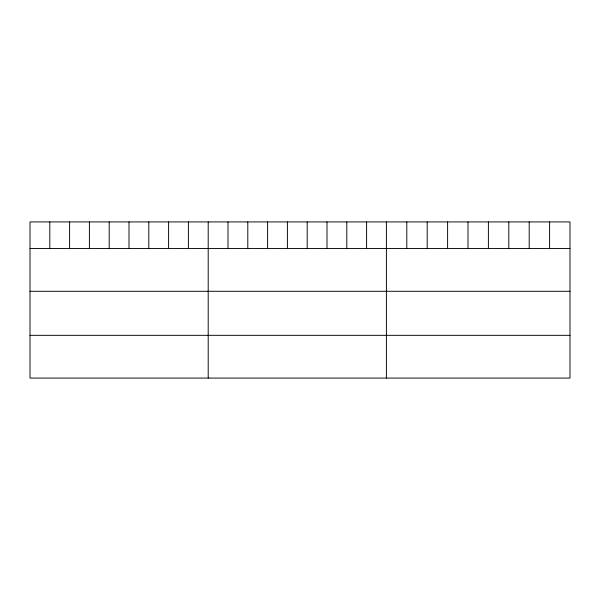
<?xml version="1.0" encoding="UTF-8"?>
<svg xmlns="http://www.w3.org/2000/svg" width="600" height="600" viewBox="0 0 600 600"><rect width="100%" height="100%" fill="white"/><g stroke="black" fill="none" stroke-linecap="round" stroke-linejoin="round"><path stroke-width="0.9" d="M570 248.542L570 378.075L30 378.075L30 221.925L570 221.925L570 248.542L30 248.542M30 291.285L570 291.285M30 335.325L570 335.325M549.6 221.925L549.6 248.542M529.2 221.925L529.2 248.542M508.8 221.925L508.8 248.542M488.4 221.925L488.4 248.542M468 221.925L468 248.542M447.6 221.925L447.6 248.542M427.2 221.925L427.2 248.542M406.8 221.925L406.8 248.542M386.4 221.925L386.4 378.075M366.6 221.925L366.6 248.542M346.8 221.925L346.8 248.542M327 221.925L327 248.542M307.2 221.925L307.2 248.542M287.4 221.925L287.4 248.542M267.6 221.925L267.6 248.542M247.8 221.925L247.8 248.542M228 221.925L228 248.542M208.2 221.925L208.2 378.075M188.4 221.925L188.4 248.542M168.6 221.925L168.6 248.542M148.8 221.925L148.8 248.542M129 221.925L129 248.542M109.2 221.925L109.2 248.542M89.4 221.925L89.4 248.542M69.6 221.925L69.6 248.542M49.8 221.925L49.8 248.542"/></g></svg>
